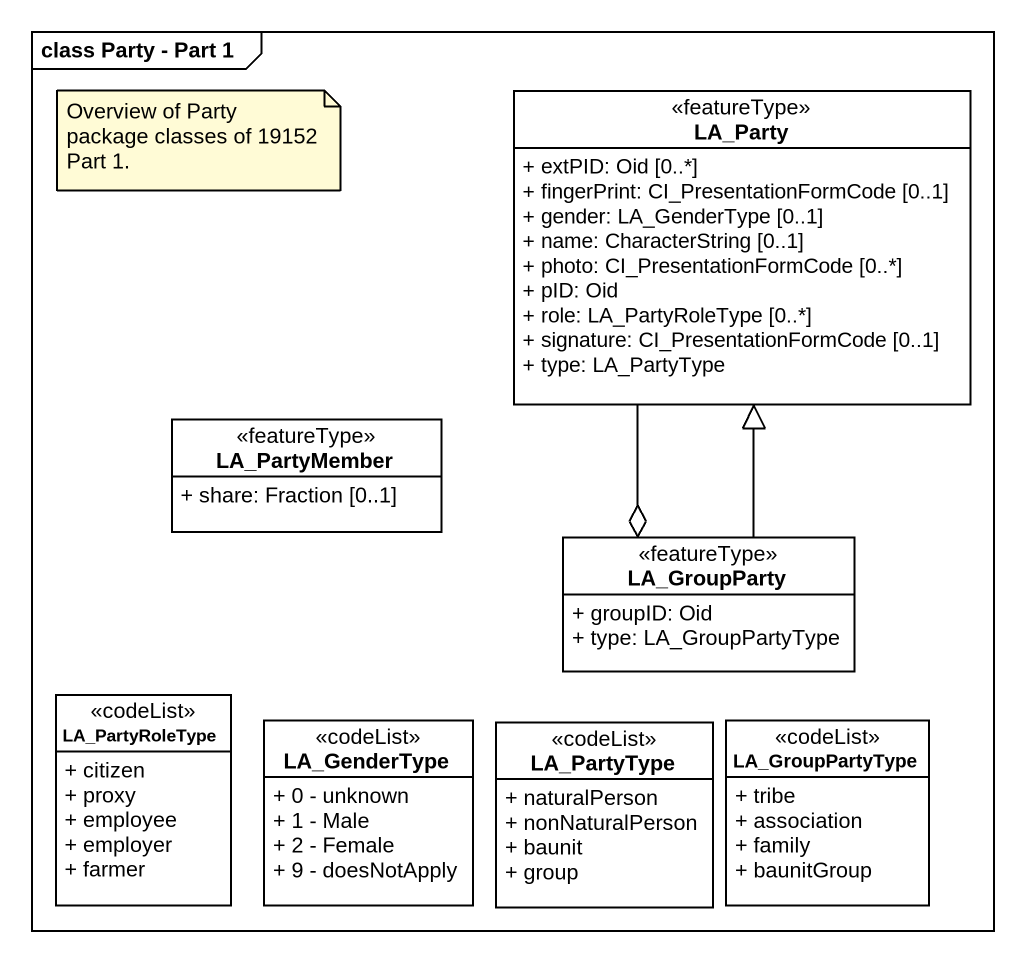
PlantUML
@startuml
mainframe class Party - Part 1
hide circle
hide empty members
skinparam classAttributeIconSize 0
class LA_Party <<featureType>> #FFFFFF {
  + extPID: Oid [0..*]
  + fingerPrint: CI_PresentationFormCode [0..1]
  + gender: LA_GenderType [0..1]
  + name: CharacterString [0..1]
  + photo: CI_PresentationFormCode [0..*]
  + pID: Oid
  + role: LA_PartyRoleType [0..*]
  + signature: CI_PresentationFormCode [0..1]
  + type: LA_PartyType
}
class LA_PartyMember <<featureType>> #FFFFFF {
  + share: Fraction [0..1]
}
class LA_GroupParty <<featureType>> #FFFFFF {
  + groupID: Oid
  + type: LA_GroupPartyType
}
class LA_PartyRoleType <<codeList>> #FFFFFF {
  + citizen
  + proxy
  + employee
  + employer
  + farmer
}
class LA_GenderType <<codeList>> #FFFFFF {
  + 0 - unknown
  + 1 - Male
  + 2 - Female
  + 9 - doesNotApply
}
class LA_PartyType <<codeList>> #FFFFFF {
  + naturalPerson
  + nonNaturalPerson
  + baunit
  + group
}
class LA_GroupPartyType <<codeList>> #FFFFFF {
  + tribe
  + association
  + family
  + baunitGroup
}
LA_GroupParty o-up- LA_Party
LA_GroupParty -up-|> LA_Party
note as N1
  Overview of Party package classes of 19152 Part 1.
end note
@enduml
